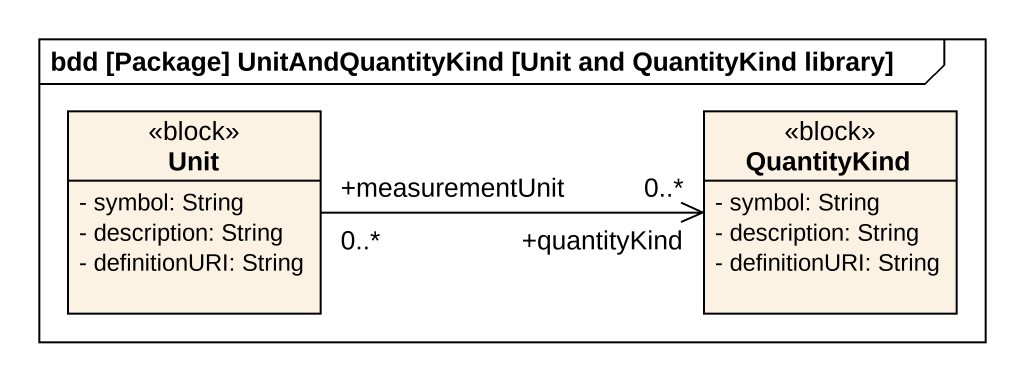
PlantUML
@startuml
mainframe bdd [Package] UnitAndQuantityKind [Unit and QuantityKind library]
hide circle
hide empty members
skinparam classAttributeIconSize 0
class Unit <<block>> {
  - symbol: String
  - description: String
  - definitionURI: String
}
class QuantityKind <<block>> {
  - symbol: String
  - description: String
  - definitionURI: String
}
Unit "+measurementUnit\n0..*" -right-> "+quantityKind\n0..*" QuantityKind
@enduml
